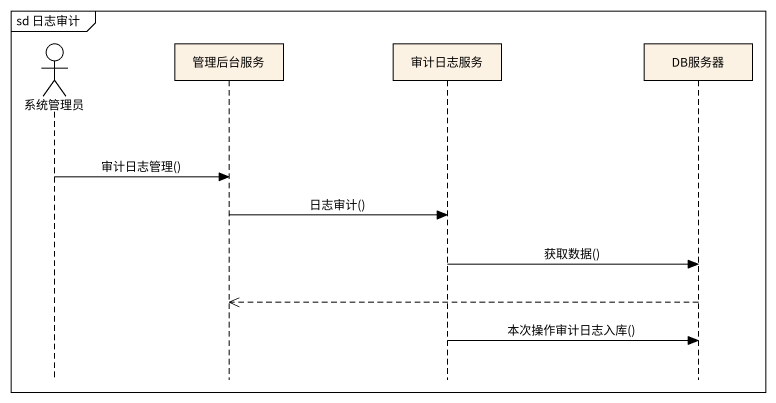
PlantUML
@startuml
mainframe sd 日志审计
hide footbox
actor 系统管理员
participant 管理后台服务
participant 审计日志服务
participant DB服务器

系统管理员 -> 管理后台服务 : 审计日志管理()
管理后台服务 -> 审计日志服务 : 日志审计()
审计日志服务 -> DB服务器 : 获取数据()
DB服务器 -->> 管理后台服务
审计日志服务 -> DB服务器 : 本次操作审计日志入库()
@enduml
